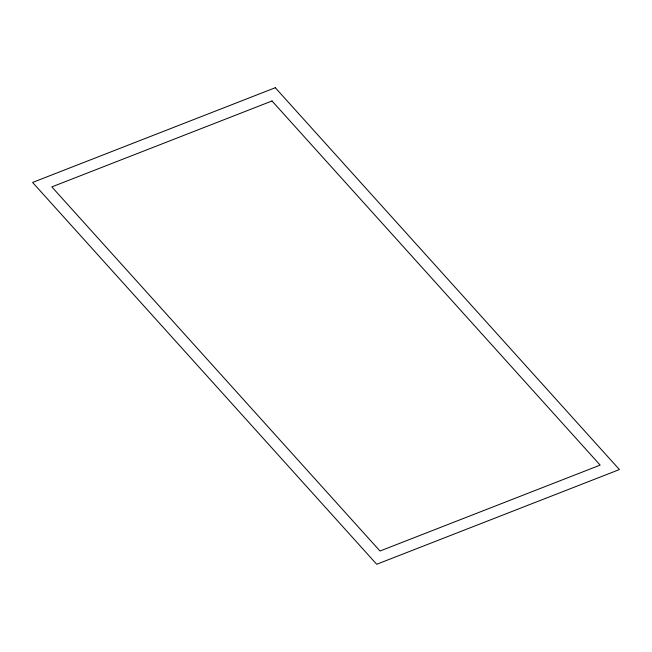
<?xml version="1.0" encoding="UTF-8"?>
<svg xmlns="http://www.w3.org/2000/svg" width="652" height="652" viewBox="0 0 652 652"><rect width="100%" height="100%" fill="white"/><g stroke="black" fill="none" stroke-linecap="round" stroke-linejoin="round"><path stroke-width="0.98" d="M275.299 87.727L32.6 182.438L376.701 564.273L619.4 469.562L275.299 87.727M272.014 100.978L51.842 186.896L379.986 551.021L600.158 465.104L272.014 100.978"/></g></svg>
